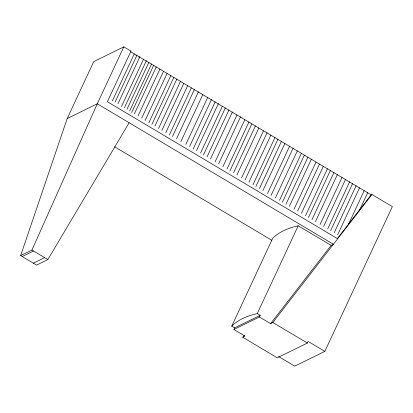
<?xml version="1.0" encoding="UTF-8"?>
<svg xmlns="http://www.w3.org/2000/svg" width="413" height="413" viewBox="0 0 413 413"><rect width="100%" height="100%" fill="white"/><g stroke="black" fill="none" stroke-linecap="round" stroke-linejoin="round"><path stroke-width="0.62" d="M129.145 122.754L47.867 259.55L36.587 265.084L20.65 255.601L67.19 118.552L93.736 61.625L123.812 46.865L130.988 51.135L107.385 101.748L337.674 238.745M20.65 255.601L31.93 250.071L97.272 103.792L123.812 46.865M112.351 100.911L134.271 53.902M115.108 102.016L137.028 55.012L135.887 55.569M117.973 103.751L139.888 56.746L138.747 57.309M121.51 106.43L143.43 59.42M124.494 107.612L146.414 60.603M126.998 109.254L148.917 62.249M129.672 110.921L151.586 63.912M131.695 112.475L153.615 65.466M134.39 113.843L156.31 66.834M138.056 115.929L159.976 68.925M141.695 118.144L163.61 71.139M145.175 120.426L167.095 73.421M148.881 122.687L170.801 75.677M151.922 124.334L173.837 77.324M154.983 125.991L176.898 78.986M158.587 128.35L180.507 81.346M161.942 130.255L183.857 83.25M165.809 132.609L187.724 85.605M169.397 134.927L191.317 87.923M172.531 136.388L194.451 89.378M176.501 138.804L198.421 91.794M180.894 141.582L202.814 94.577M185.855 144.4L207.77 97.396M189.562 146.548L211.482 99.543M193.243 148.886L215.163 101.882M196.48 150.606L218.4 103.601M200.553 153.047L222.473 106.038M203.454 154.906L225.374 107.896M207.047 156.904L228.967 109.899M210.47 158.979L232.39 111.969M215.106 161.87L237.026 114.866M218.653 163.801L240.567 116.796M222.948 166.604L244.868 119.6M227.021 169.046L248.941 122.041M229.922 170.905L251.842 123.9M233.51 172.908L255.43 125.898M236.938 174.978L258.853 127.973M241.574 177.869L263.494 130.864M245.115 179.805L267.035 132.795M248.941 182.154L270.861 135.149M253.014 184.596L274.934 137.591M255.915 186.454L277.835 139.444M259.509 188.452L281.423 141.447M262.931 190.527L284.851 143.523M267.567 193.418L289.487 146.414M271.109 195.354L293.029 148.344M275.409 197.93L297.329 150.921M279.482 200.372L301.402 153.362M282.384 202.231L304.304 155.221M285.977 204.228L307.897 157.224M231.734 326.131A213.702 75.533 25 0 1 257.253 313.612L260.175 315.346L234.651 327.87L231.734 326.131L272.688 238.301A213.702 75.533 25 0 1 298.207 225.782L331.143 245.374L333.399 244.269L97.272 103.792L67.19 118.552M289.399 206.304L311.319 159.294M337.318 238.606L371.189 194.848L371.943 194.477L392.35 206.619L324.85 351.375L308.119 341.422L307.36 343.048L277.283 357.808L242.756 337.266L245.059 336.136L233.897 329.497L234.651 327.87M294.035 209.195L315.955 162.185M297.577 211.126L319.497 164.121M301.433 213.299L323.353 166.294M257.253 313.612L298.207 225.782M305.506 215.741L327.426 168.736M233.897 329.497L259.416 316.972L260.175 315.346M308.408 217.599L330.328 170.59M312.001 219.597L333.921 172.593M315.424 221.673L337.344 174.668M320.06 224.564L341.979 177.559M323.606 226.5L345.588 179.345M327.746 228.792L349.661 181.787M330.648 230.65L352.568 183.646M334.236 232.653L356.156 185.644M337.658 234.729L359.578 187.719M348.52 224.269L364.214 190.61M359.098 211.115L367.761 192.546M242.756 337.266L244.326 335.232M259.416 316.972L270.577 323.616L331.143 245.374M270.577 323.616L272.833 322.507L371.943 194.477M22.245 256.55L33.525 251.016M33.401 263.189L44.676 257.655M324.85 351.375L294.774 366.135L278.579 356.502M130.234 51.501L371.189 194.848M114.566 146.734L271.769 240.252M272.833 322.507L307.36 343.048M31.93 250.071L47.867 259.55"/></g></svg>
